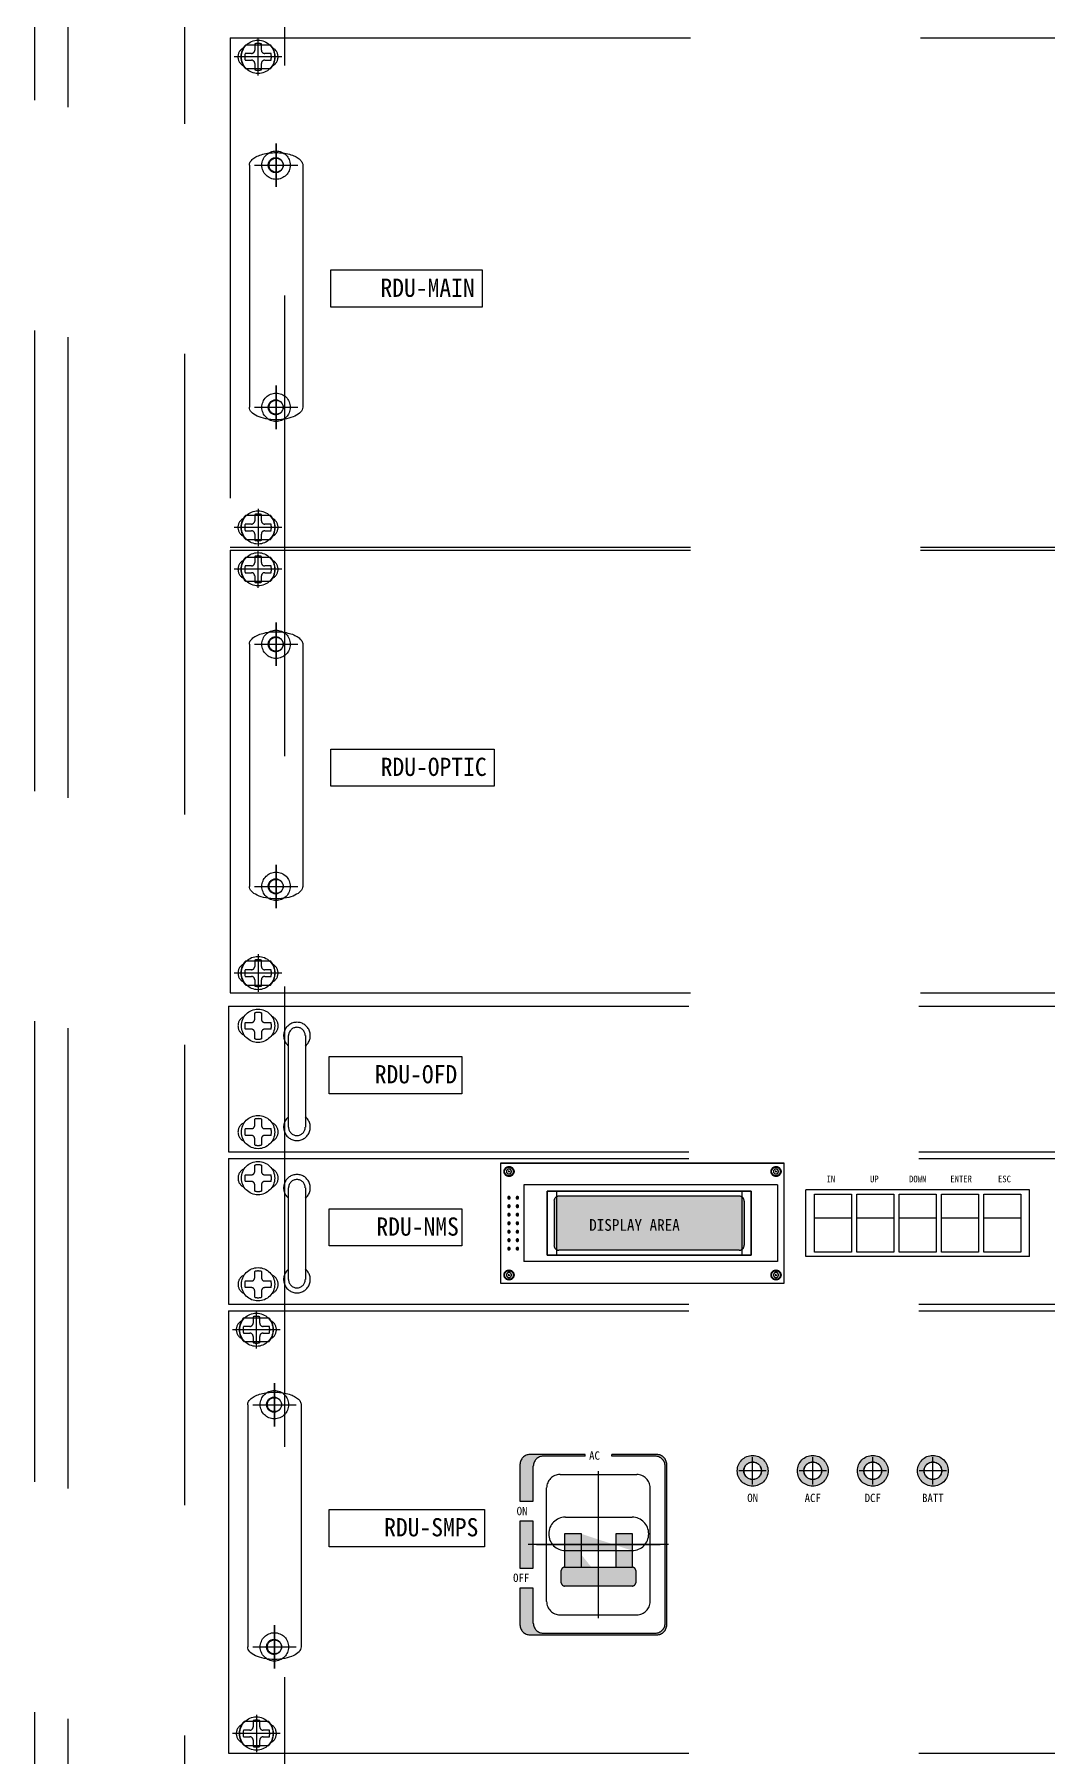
# Model space of a CAD drawing. Header units: millimetres. Extents: x 0 to 2521, y -5 to 594.
# Drawn here: x 2443.82 to 2454.83, y 300.81 to 319.51 of the extents above; entities that cross this region are included whole.
import ezdxf
from ezdxf.enums import TextEntityAlignment as Align

# ---------------------------------------------------------------- set-up
doc = ezdxf.new("R2010")
doc.units = ezdxf.units.MM
doc.header["$LTSCALE"] = 10
doc.linetypes.add('A-DASHD01', pattern=[0.75, 0.5, -0.25])
doc.layers.add('TT-WIRE-EQPM', color=2, linetype='Continuous')
doc.styles.add('굴림체', font='GulimChe.ttf')

# ---------------------------------------------------------------- blocks, each defined once
blk = doc.blocks.new('SMOOTH_0$00025')
at = {"const_width": 0.000125}
blk.add_lwpolyline([(-0.000062, 0, 1), (0.000062, 0, 1)], format="xyb", close=True, dxfattribs=at)

msp = doc.modelspace()

# ---------------------------------------------------------------- hatches: boundary and pattern name
at = {"layer": 'TT-WIRE-EQPM', "linetype": 'A-DASHD01'}
msp.add_hatch(color=256, dxfattribs=at).paths.add_polyline_path([(2451.533, 306.845, 0.414214), (2451.478, 306.899), (2449.52, 306.899, 0.414214), (2449.466, 306.845), (2449.466, 306.366, 0.414214), (2449.52, 306.312), (2451.478, 306.312, 0.414214), (2451.533, 306.366)])
h = msp.add_hatch(color=256, dxfattribs=at)
h.paths.add_polyline_path([(2449.241, 302.643), (2449.096, 302.643), (2449.096, 302.245, 0.414214), (2449.205, 302.136), (2450.582, 302.136, 0.414214), (2450.691, 302.245), (2450.691, 303.115), (2450.673, 303.115), (2450.673, 302.263, -0.414214), (2450.564, 302.154), (2449.35, 302.154, -0.414214), (2449.241, 302.263)])
h.paths.add_polyline_path([(2449.241, 303.369), (2449.096, 303.369), (2449.096, 302.861), (2449.241, 302.861)])
h.paths.add_polyline_path([(2450.582, 304.094), (2450.093, 304.094), (2450.093, 304.076), (2450.564, 304.076, -0.414214), (2450.673, 303.967), (2450.673, 303.115), (2450.691, 303.115), (2450.691, 303.985, 0.414214)])
h.paths.add_polyline_path([(2449.35, 304.076), (2449.803, 304.076), (2449.803, 304.094), (2449.205, 304.094, 0.414214), (2449.096, 303.985), (2449.096, 303.586), (2449.241, 303.586), (2449.241, 303.967, -0.414214)])
h = msp.add_hatch(color=256, dxfattribs=at)
h.paths.add_polyline_path([(2451.624, 303.75, 1), (2451.624, 304.084, 1)])
h.paths.add_polyline_path([(2451.624, 304.011, -1), (2451.624, 303.823, -1)], flags=16)
h.paths.add_polyline_path([(2452.277, 304.084, 1), (2452.277, 303.75, 1)])
h.paths.add_polyline_path([(2452.277, 303.823, -1), (2452.277, 304.011, -1)], flags=16)
h.paths.add_polyline_path([(2452.929, 303.75, 1), (2452.929, 304.084, 1)])
h.paths.add_polyline_path([(2452.929, 304.011, -1), (2452.929, 303.823, -1)], flags=16)
h.paths.add_polyline_path([(2453.582, 303.75, 1), (2453.582, 304.084, 1)])
h.paths.add_polyline_path([(2453.582, 304.011, -1), (2453.582, 303.823, -1)], flags=16)
h = msp.add_hatch(color=256, dxfattribs=at)
edge = h.paths.add_edge_path()
edge.add_line((2450.354, 302.834), (2450.354, 302.702))
edge.add_arc((2450.317, 302.702), 0.0363, -90, 0, ccw=False)
edge.add_line((2450.317, 302.665), (2449.581, 302.665))
edge.add_arc((2449.581, 302.702), 0.0363, 180, 270, ccw=False)
edge.add_line((2449.545, 302.702), (2449.545, 302.834))
edge.add_arc((2449.581, 302.834), 0.0363, 90, 180, ccw=False)
edge.add_line((2449.581, 302.87), (2450.317, 302.87))
edge.add_arc((2450.317, 302.834), 0.0363, 0, 90, ccw=False)
h.paths.add_polyline_path([(2450.136, 303.232), (2450.136, 302.87), (2450.317, 302.87), (2450.317, 303.232)])
edge = h.paths.add_edge_path()
edge.add_line((2449.589, 303.051), (2450.314, 303.051))
edge.add_line((2449.763, 303.232), (2449.581, 303.232))
edge.add_line((2449.69, 302.87), (2449.872, 302.87))
edge.add_line((2449.581, 303.232), (2449.581, 302.87))
edge.add_line((2449.763, 302.87), (2449.763, 303.232))
h = msp.add_hatch(color=256, dxfattribs=at)
h.paths.add_polyline_path([(2449.581, 302.87), (2449.763, 302.87), (2449.763, 303.232), (2449.581, 303.232)])
edge = h.paths.add_edge_path()
edge.add_line((2449.69, 302.87), (2449.872, 302.87))
edge.add_arc((2449.581, 302.834), 0.0363, 90, 180)
h = msp.add_hatch(color=256, dxfattribs=at)
edge = h.paths.add_edge_path()
edge.add_line((2450.354, 302.834), (2450.354, 302.702))
edge.add_arc((2450.317, 302.702), 0.0363, -90, 0, ccw=False)
edge.add_line((2450.317, 302.665), (2449.581, 302.665))
edge.add_arc((2449.581, 302.702), 0.0363, 180, 270, ccw=False)
edge.add_line((2449.545, 302.702), (2449.545, 302.834))
edge.add_arc((2449.581, 302.834), 0.0363, 90, 180, ccw=False)
edge.add_line((2449.581, 302.87), (2450.317, 302.87))
edge.add_arc((2450.317, 302.834), 0.0363, 0, 90, ccw=False)
h.paths.add_polyline_path([(2450.136, 303.232), (2450.136, 302.87), (2450.317, 302.87), (2450.317, 303.232)])
edge = h.paths.add_edge_path()
edge.add_line((2449.589, 303.051), (2450.314, 303.051))
edge.add_line((2449.763, 303.232), (2449.581, 303.232))
edge.add_line((2449.69, 302.87), (2449.872, 302.87))
edge.add_line((2449.581, 303.232), (2449.581, 302.87))
edge.add_line((2449.763, 302.87), (2449.763, 303.232))
h = msp.add_hatch(color=256, dxfattribs=at)
h.paths.add_polyline_path([(2449.581, 302.87), (2449.763, 302.87), (2449.763, 303.232), (2449.581, 303.232)])
edge = h.paths.add_edge_path()
edge.add_line((2449.69, 302.87), (2449.872, 302.87))
edge.add_arc((2449.581, 302.834), 0.0363, 90, 180)

# ---------------------------------------------------------------- linework, layer by layer
for p, q in [((2443.821, 353.798), (2443.821, 288.996)), ((2444.183, 353.725), (2444.183, 292.991)), ((2445.452, 353.544), (2445.452, 289.177)), ((2446.54, 289.177), (2446.54, 353.544)), ((2445.949, 319.477), (2463.45, 319.477)), ((2445.949, 319.477), (2445.949, 313.947)), ((2446.117, 319.401), (2446.384, 319.401)), ((2446.214, 319.411), (2446.214, 319.343)), ((2446.25, 319.067), (2446.25, 319.473)), ((2446.286, 319.343), (2446.286, 319.411)), ((2446.509, 319.27), (2445.991, 319.27)), ((2446.178, 319.307), (2446.11, 319.307)), ((2446.11, 319.234), (2446.178, 319.234)), ((2446.214, 319.198), (2446.214, 319.13)), ((2446.286, 319.13), (2446.286, 319.198)), ((2446.391, 319.307), (2446.323, 319.307)), ((2446.323, 319.234), (2446.391, 319.234)), ((2446.384, 319.14), (2446.117, 319.14)), ((2446.446, 318.329), (2446.446, 317.858)), ((2446.446, 318.329), (2446.446, 317.858)), ((2446.446, 317.858), (2446.446, 318.329)), ((2446.156, 318.094), (2446.156, 315.465)), ((2446.21, 318.094), (2446.682, 318.094)), ((2446.21, 318.094), (2446.682, 318.094)), ((2446.21, 318.094), (2446.682, 318.094)), ((2446.736, 318.094), (2446.736, 315.465)), ((2447.042, 316.957), (2448.686, 316.957)), ((2447.042, 316.552), (2447.042, 316.957)), ((2448.686, 316.957), (2448.686, 316.552)), ((2448.686, 316.552), (2447.042, 316.552)), ((2446.446, 315.7), (2446.446, 315.229)), ((2446.446, 315.7), (2446.446, 315.229)), ((2446.446, 315.229), (2446.446, 315.7)), ((2446.21, 315.465), (2446.682, 315.465)), ((2446.21, 315.465), (2446.682, 315.465)), ((2446.21, 315.465), (2446.682, 315.465)), ((2446.25, 314.364), (2446.25, 313.958)), ((2446.509, 314.161), (2445.991, 314.161)), ((2446.178, 314.197), (2446.11, 314.197)), ((2446.384, 314.291), (2446.117, 314.291)), ((2446.214, 314.301), (2446.214, 314.233)), ((2446.286, 314.233), (2446.286, 314.301)), ((2446.391, 314.197), (2446.323, 314.197)), ((2446.11, 314.125), (2446.178, 314.125)), ((2446.117, 314.03), (2446.384, 314.03)), ((2446.214, 314.088), (2446.214, 314.02)), ((2446.286, 314.02), (2446.286, 314.088)), ((2446.323, 314.125), (2446.391, 314.125)), ((2445.949, 313.947), (2463.45, 313.947)), ((2445.949, 313.912), (2445.949, 309.108)), ((2445.949, 313.912), (2463.45, 313.912)), ((2445.949, 313.912), (2445.949, 309.108)), ((2445.949, 313.912), (2463.45, 313.912)), ((2446.117, 313.836), (2446.384, 313.836)), ((2446.117, 313.836), (2446.384, 313.836)), ((2446.25, 313.503), (2446.25, 313.909)), ((2446.25, 313.503), (2446.25, 313.909)), ((2446.509, 313.706), (2445.991, 313.706)), ((2446.509, 313.706), (2445.991, 313.706)), ((2446.384, 313.575), (2446.117, 313.575)), ((2446.384, 313.575), (2446.117, 313.575)), ((2446.446, 313.127), (2446.446, 312.656)), ((2446.446, 313.127), (2446.446, 312.656)), ((2446.446, 312.656), (2446.446, 313.127)), ((2446.446, 313.127), (2446.446, 312.656)), ((2446.446, 313.127), (2446.446, 312.656)), ((2446.446, 312.656), (2446.446, 313.127)), ((2446.156, 312.892), (2446.156, 310.263)), ((2446.156, 312.892), (2446.156, 310.263)), ((2446.21, 312.892), (2446.682, 312.892)), ((2446.21, 312.892), (2446.682, 312.892)), ((2446.21, 312.892), (2446.682, 312.892)), ((2446.21, 312.892), (2446.682, 312.892)), ((2446.21, 312.892), (2446.682, 312.892)), ((2446.21, 312.892), (2446.682, 312.892)), ((2446.736, 312.892), (2446.736, 310.263)), ((2446.736, 312.892), (2446.736, 310.263)), ((2446.446, 310.498), (2446.446, 310.027)), ((2446.446, 310.498), (2446.446, 310.027)), ((2446.446, 310.027), (2446.446, 310.498)), ((2446.446, 310.498), (2446.446, 310.027)), ((2446.446, 310.498), (2446.446, 310.027)), ((2446.446, 310.027), (2446.446, 310.498)), ((2446.21, 310.263), (2446.682, 310.263)), ((2446.21, 310.263), (2446.682, 310.263)), ((2446.21, 310.263), (2446.682, 310.263)), ((2446.21, 310.263), (2446.682, 310.263)), ((2446.21, 310.263), (2446.682, 310.263)), ((2446.21, 310.263), (2446.682, 310.263)), ((2446.25, 309.525), (2446.25, 309.118)), ((2446.25, 309.525), (2446.25, 309.118)), ((2446.509, 309.322), (2445.991, 309.322)), ((2446.509, 309.322), (2445.991, 309.322)), ((2446.384, 309.452), (2446.117, 309.452)), ((2446.384, 309.452), (2446.117, 309.452)), ((2445.949, 309.108), (2463.45, 309.108)), ((2445.949, 309.108), (2463.45, 309.108)), ((2446.117, 309.191), (2446.384, 309.191)), ((2446.117, 309.191), (2446.384, 309.191)), ((2445.931, 308.963), (2445.931, 307.381)), ((2445.931, 308.963), (2463.432, 308.963)), ((2446.582, 307.648), (2446.582, 308.642)), ((2446.764, 308.642), (2446.764, 307.648)), ((2445.931, 307.381), (2463.432, 307.381)), ((2445.931, 307.309), (2445.931, 305.728)), ((2445.931, 307.309), (2463.432, 307.309)), ((2448.885, 307.258), (2451.968, 307.258)), ((2448.885, 307.258), (2448.885, 305.953)), ((2451.968, 307.258), (2448.885, 307.258)), ((2448.885, 307.258), (2448.885, 305.953)), ((2451.968, 305.953), (2451.968, 307.258)), ((2448.967, 307.167), (2448.985, 307.167)), ((2448.967, 307.167), (2448.985, 307.167)), ((2448.976, 307.158), (2448.976, 307.177)), ((2448.976, 307.158), (2448.976, 307.177)), ((2451.868, 307.167), (2451.886, 307.167)), ((2451.868, 307.167), (2451.886, 307.167)), ((2451.877, 307.158), (2451.877, 307.177)), ((2451.877, 307.158), (2451.877, 307.177)), ((2446.582, 305.994), (2446.582, 306.989)), ((2446.764, 306.989), (2446.764, 305.994)), ((2448.967, 306.882), (2448.985, 306.882)), ((2448.967, 306.882), (2448.985, 306.882)), ((2448.976, 306.873), (2448.976, 306.891)), ((2448.976, 306.873), (2448.976, 306.891)), ((2449.059, 306.882), (2449.077, 306.882)), ((2449.059, 306.882), (2449.077, 306.882)), ((2449.068, 306.873), (2449.068, 306.891)), ((2449.068, 306.873), (2449.068, 306.891)), ((2451.895, 307.022), (2449.139, 307.022)), ((2449.139, 307.022), (2449.139, 306.188)), ((2451.609, 306.954), (2449.39, 306.954)), ((2449.39, 306.954), (2449.39, 306.257)), ((2451.505, 306.954), (2449.493, 306.954)), ((2449.493, 306.954), (2449.493, 306.257)), ((2451.478, 306.899), (2449.52, 306.899)), ((2451.505, 306.954), (2451.505, 306.257)), ((2451.609, 306.257), (2451.609, 306.954)), ((2451.895, 307.022), (2451.895, 306.188)), ((2454.632, 306.968), (2452.202, 306.968)), ((2452.202, 306.243), (2452.202, 306.968)), ((2454.632, 306.968), (2452.202, 306.968)), ((2452.202, 306.243), (2452.202, 306.968)), ((2454.632, 306.243), (2454.632, 306.968)), ((2454.632, 306.243), (2454.632, 306.968)), ((2448.967, 306.79), (2448.985, 306.79)), ((2448.967, 306.79), (2448.985, 306.79)), ((2448.967, 306.698), (2448.985, 306.698)), ((2448.967, 306.698), (2448.985, 306.698)), ((2448.976, 306.78), (2448.976, 306.799)), ((2448.976, 306.78), (2448.976, 306.799)), ((2448.976, 306.688), (2448.976, 306.707)), ((2448.976, 306.688), (2448.976, 306.707)), ((2449.059, 306.79), (2449.077, 306.79)), ((2449.059, 306.79), (2449.077, 306.79)), ((2449.059, 306.698), (2449.077, 306.698)), ((2449.059, 306.698), (2449.077, 306.698)), ((2449.068, 306.78), (2449.068, 306.799)), ((2449.068, 306.78), (2449.068, 306.799)), ((2449.068, 306.688), (2449.068, 306.707)), ((2449.068, 306.688), (2449.068, 306.707)), ((2449.466, 306.845), (2449.466, 306.366)), ((2451.533, 306.845), (2451.533, 306.366)), ((2448.967, 306.605), (2448.985, 306.605)), ((2448.967, 306.605), (2448.985, 306.605)), ((2448.967, 306.513), (2448.985, 306.513)), ((2448.967, 306.513), (2448.985, 306.513)), ((2448.976, 306.596), (2448.976, 306.615)), ((2448.976, 306.596), (2448.976, 306.615)), ((2448.976, 306.504), (2448.976, 306.523)), ((2448.976, 306.504), (2448.976, 306.523)), ((2449.059, 306.605), (2449.077, 306.605)), ((2449.059, 306.605), (2449.077, 306.605)), ((2449.059, 306.513), (2449.077, 306.513)), ((2449.059, 306.513), (2449.077, 306.513)), ((2449.068, 306.596), (2449.068, 306.615)), ((2449.068, 306.596), (2449.068, 306.615)), ((2449.068, 306.504), (2449.068, 306.523)), ((2449.068, 306.504), (2449.068, 306.523)), ((2452.295, 306.663), (2452.699, 306.663)), ((2452.755, 306.663), (2453.159, 306.663)), ((2453.215, 306.663), (2453.619, 306.663)), ((2453.675, 306.663), (2454.079, 306.663)), ((2454.135, 306.663), (2454.539, 306.663)), ((2448.967, 306.421), (2448.985, 306.421)), ((2448.967, 306.421), (2448.985, 306.421)), ((2448.967, 306.329), (2448.985, 306.329)), ((2448.967, 306.329), (2448.985, 306.329)), ((2448.976, 306.412), (2448.976, 306.43)), ((2448.976, 306.412), (2448.976, 306.43)), ((2448.976, 306.32), (2448.976, 306.338)), ((2448.976, 306.32), (2448.976, 306.338)), ((2449.059, 306.421), (2449.077, 306.421)), ((2449.059, 306.421), (2449.077, 306.421)), ((2449.059, 306.329), (2449.077, 306.329)), ((2449.059, 306.329), (2449.077, 306.329)), ((2449.068, 306.412), (2449.068, 306.43)), ((2449.068, 306.412), (2449.068, 306.43)), ((2449.068, 306.32), (2449.068, 306.338)), ((2449.068, 306.32), (2449.068, 306.338)), ((2451.478, 306.312), (2449.52, 306.312)), ((2451.895, 306.188), (2449.139, 306.188)), ((2449.39, 306.257), (2451.609, 306.257)), ((2451.505, 306.257), (2449.493, 306.257)), ((2454.632, 306.243), (2452.202, 306.243)), ((2454.632, 306.243), (2452.202, 306.243)), ((2448.885, 305.953), (2451.968, 305.953)), ((2448.885, 305.953), (2451.968, 305.953)), ((2448.967, 306.043), (2448.985, 306.043)), ((2448.967, 306.043), (2448.985, 306.043)), ((2448.976, 306.034), (2448.976, 306.053)), ((2448.976, 306.034), (2448.976, 306.053)), ((2451.868, 306.043), (2451.886, 306.043)), ((2451.868, 306.043), (2451.886, 306.043)), ((2451.877, 306.034), (2451.877, 306.053)), ((2451.877, 306.034), (2451.877, 306.053)), ((2445.931, 305.728), (2463.432, 305.728)), ((2445.931, 305.655), (2445.931, 300.85)), ((2445.931, 305.655), (2463.432, 305.655)), ((2446.099, 305.579), (2446.366, 305.579)), ((2446.196, 305.589), (2446.196, 305.521)), ((2446.232, 305.246), (2446.232, 305.652)), ((2446.268, 305.521), (2446.268, 305.589)), ((2446.491, 305.449), (2445.973, 305.449)), ((2446.16, 305.485), (2446.092, 305.485)), ((2446.092, 305.412), (2446.16, 305.412)), ((2446.196, 305.376), (2446.196, 305.308)), ((2446.268, 305.308), (2446.268, 305.376)), ((2446.373, 305.485), (2446.305, 305.485)), ((2446.305, 305.412), (2446.373, 305.412)), ((2446.366, 305.318), (2446.099, 305.318)), ((2446.428, 304.87), (2446.428, 304.399)), ((2446.428, 304.87), (2446.428, 304.399)), ((2446.428, 304.399), (2446.428, 304.87)), ((2446.138, 304.635), (2446.138, 302.005)), ((2446.192, 304.635), (2446.664, 304.635)), ((2446.192, 304.635), (2446.664, 304.635)), ((2446.192, 304.635), (2446.664, 304.635)), ((2446.718, 304.635), (2446.718, 302.005)), ((2449.803, 304.094), (2449.205, 304.094)), ((2449.803, 304.076), (2449.35, 304.076)), ((2449.803, 304.076), (2449.803, 304.094)), ((2450.582, 304.094), (2450.093, 304.094)), ((2450.093, 304.076), (2450.093, 304.094)), ((2450.564, 304.076), (2450.093, 304.076)), ((2451.624, 303.768), (2451.624, 304.066)), ((2452.277, 303.768), (2452.277, 304.066)), ((2452.929, 303.768), (2452.929, 304.066)), ((2453.582, 303.768), (2453.582, 304.066)), ((2449.096, 303.985), (2449.096, 303.586)), ((2449.241, 303.586), (2449.241, 303.967)), ((2449.531, 303.876), (2450.365, 303.876)), ((2449.948, 302.317), (2449.948, 303.913)), ((2449.948, 302.317), (2449.948, 303.913)), ((2449.948, 302.317), (2449.948, 303.913)), ((2449.948, 302.317), (2449.948, 303.913)), ((2450.673, 302.263), (2450.673, 303.967)), ((2450.691, 302.245), (2450.691, 303.985)), ((2451.772, 303.917), (2451.475, 303.917)), ((2452.425, 303.917), (2452.128, 303.917)), ((2453.078, 303.917), (2452.781, 303.917)), ((2453.731, 303.917), (2453.433, 303.917)), ((2449.386, 302.498), (2449.386, 303.731)), ((2450.51, 302.498), (2450.51, 303.731)), ((2447.024, 303.497), (2448.712, 303.497)), ((2447.024, 303.093), (2447.024, 303.497)), ((2448.712, 303.497), (2448.712, 303.093)), ((2449.096, 303.586), (2449.241, 303.586)), ((2449.386, 302.571), (2449.386, 303.659)), ((2450.51, 302.571), (2450.51, 303.659)), ((2449.096, 303.369), (2449.096, 302.861)), ((2449.241, 303.369), (2449.096, 303.369)), ((2449.241, 302.861), (2449.241, 303.369)), ((2449.589, 303.413), (2450.314, 303.413)), ((2449.589, 303.413), (2450.314, 303.413)), ((2450.709, 303.115), (2449.186, 303.115)), ((2450.709, 303.115), (2449.186, 303.115)), ((2449.277, 303.115), (2450.619, 303.115)), ((2449.277, 303.115), (2450.619, 303.115)), ((2449.581, 303.232), (2449.581, 302.87)), ((2449.763, 303.232), (2449.581, 303.232)), ((2449.581, 303.232), (2449.581, 302.87)), ((2449.763, 303.232), (2449.581, 303.232)), ((2449.763, 302.87), (2449.763, 303.232)), ((2449.763, 302.87), (2449.763, 303.232)), ((2450.136, 303.232), (2450.136, 302.87)), ((2450.317, 303.232), (2450.136, 303.232)), ((2450.136, 303.232), (2450.136, 302.87)), ((2450.317, 303.232), (2450.136, 303.232)), ((2450.317, 302.87), (2450.317, 303.232)), ((2450.317, 302.87), (2450.317, 303.232)), ((2448.712, 303.093), (2447.024, 303.093)), ((2449.589, 303.051), (2450.314, 303.051)), ((2449.589, 303.051), (2450.314, 303.051)), ((2449.096, 302.861), (2449.241, 302.861)), ((2449.545, 302.702), (2449.545, 302.834)), ((2449.545, 302.702), (2449.545, 302.834)), ((2449.581, 302.87), (2449.763, 302.87)), ((2449.581, 302.87), (2450.317, 302.87)), ((2449.581, 302.87), (2449.763, 302.87)), ((2449.581, 302.87), (2450.317, 302.87)), ((2449.69, 302.87), (2449.872, 302.87)), ((2449.69, 302.87), (2449.872, 302.87)), ((2450.136, 302.87), (2450.317, 302.87)), ((2450.136, 302.87), (2450.317, 302.87)), ((2450.354, 302.834), (2450.354, 302.702)), ((2450.354, 302.834), (2450.354, 302.702)), ((2449.096, 302.643), (2449.096, 302.245)), ((2449.241, 302.643), (2449.096, 302.643)), ((2449.241, 302.263), (2449.241, 302.643)), ((2450.317, 302.665), (2449.581, 302.665)), ((2450.317, 302.665), (2449.581, 302.665)), ((2446.428, 302.241), (2446.428, 301.77)), ((2446.428, 302.241), (2446.428, 301.77)), ((2446.428, 301.77), (2446.428, 302.241)), ((2449.531, 302.353), (2450.365, 302.353)), ((2446.192, 302.005), (2446.664, 302.005)), ((2446.192, 302.005), (2446.664, 302.005)), ((2446.192, 302.005), (2446.664, 302.005)), ((2449.205, 302.136), (2450.582, 302.136)), ((2449.35, 302.154), (2450.564, 302.154)), ((2446.232, 301.267), (2446.232, 300.861)), ((2446.491, 301.064), (2445.973, 301.064)), ((2446.16, 301.101), (2446.092, 301.101)), ((2446.366, 301.195), (2446.099, 301.195)), ((2446.196, 301.205), (2446.196, 301.137)), ((2446.268, 301.137), (2446.268, 301.205)), ((2446.373, 301.101), (2446.305, 301.101)), ((2446.092, 301.028), (2446.16, 301.028)), ((2446.099, 300.934), (2446.366, 300.934)), ((2446.196, 300.992), (2446.196, 300.924)), ((2446.268, 300.924), (2446.268, 300.992)), ((2446.305, 301.028), (2446.373, 301.028)), ((2445.931, 300.85), (2463.432, 300.85))]:
    msp.add_line(p, q, dxfattribs=at)
for points in [[(2446.099, 313.605, -0.663325), (2446.099, 313.806)], [(2446.099, 313.605, -0.663325), (2446.099, 313.806)], [(2446.401, 313.806, -0.663325), (2446.401, 313.605)], [(2446.401, 313.806, -0.663325), (2446.401, 313.605)], [(2446.099, 309.221, -0.663325), (2446.099, 309.422)], [(2446.099, 309.221, -0.663325), (2446.099, 309.422)], [(2446.401, 309.422, -0.663325), (2446.401, 309.221)], [(2446.401, 309.422, -0.663325), (2446.401, 309.221)], [(2446.099, 308.849, 0.663325), (2446.099, 308.648)], [(2446.402, 308.648, 0.663325), (2446.402, 308.849)], [(2446.099, 307.696, 0.663325), (2446.099, 307.495)], [(2446.402, 307.495, 0.663325), (2446.402, 307.696)], [(2446.099, 307.195, 0.663325), (2446.099, 306.995)], [(2446.402, 306.995, 0.663325), (2446.402, 307.195)], [(2446.099, 306.042, 0.663325), (2446.099, 305.842)], [(2446.402, 305.842, 0.663325), (2446.402, 306.042)]]:
    msp.add_lwpolyline(points, format="xyb", dxfattribs=at)
for points in [[(2446.178, 313.742), (2446.11, 313.742, 0.127017), (2446.11, 313.669), (2446.178, 313.669, -0.414214), (2446.214, 313.633), (2446.214, 313.565, 0.127017), (2446.286, 313.565), (2446.286, 313.633, -0.414214), (2446.323, 313.669), (2446.391, 313.669, 0.127017), (2446.391, 313.742), (2446.323, 313.742, -0.414214), (2446.286, 313.778), (2446.286, 313.846, 0.127017), (2446.214, 313.846), (2446.214, 313.778, -0.414214)], [(2446.178, 313.742), (2446.11, 313.742, 0.127017), (2446.11, 313.669), (2446.178, 313.669, -0.414214), (2446.214, 313.633), (2446.214, 313.565, 0.127017), (2446.286, 313.565), (2446.286, 313.633, -0.414214), (2446.323, 313.669), (2446.391, 313.669, 0.127017), (2446.391, 313.742), (2446.323, 313.742, -0.414214), (2446.286, 313.778), (2446.286, 313.846, 0.127017), (2446.214, 313.846), (2446.214, 313.778, -0.414214)], [(2446.178, 309.358), (2446.11, 309.358, 0.127017), (2446.11, 309.285), (2446.178, 309.285, -0.414214), (2446.214, 309.249), (2446.214, 309.181, 0.127017), (2446.286, 309.181), (2446.286, 309.249, -0.414214), (2446.323, 309.285), (2446.391, 309.285, 0.127017), (2446.391, 309.358), (2446.323, 309.358, -0.414214), (2446.286, 309.394), (2446.286, 309.462, 0.127017), (2446.214, 309.462), (2446.214, 309.394, -0.414214)], [(2446.178, 309.358), (2446.11, 309.358, 0.127017), (2446.11, 309.285), (2446.178, 309.285, -0.414214), (2446.214, 309.249), (2446.214, 309.181, 0.127017), (2446.286, 309.181), (2446.286, 309.249, -0.414214), (2446.323, 309.285), (2446.391, 309.285, 0.127017), (2446.391, 309.358), (2446.323, 309.358, -0.414214), (2446.286, 309.394), (2446.286, 309.462, 0.127017), (2446.214, 309.462), (2446.214, 309.394, -0.414214)], [(2446.323, 308.785), (2446.391, 308.785, -0.127017), (2446.391, 308.712), (2446.323, 308.712, 0.414214), (2446.287, 308.676), (2446.287, 308.608, -0.127017), (2446.214, 308.608), (2446.214, 308.676, 0.414214), (2446.178, 308.712), (2446.11, 308.712, -0.127017), (2446.11, 308.785), (2446.178, 308.785, 0.414214), (2446.214, 308.821), (2446.214, 308.889, -0.127017), (2446.287, 308.889), (2446.287, 308.821, 0.414214)], [(2446.323, 307.632), (2446.391, 307.632, -0.127017), (2446.391, 307.559), (2446.323, 307.559, 0.414214), (2446.287, 307.523), (2446.287, 307.455, -0.127017), (2446.214, 307.455), (2446.214, 307.523, 0.414214), (2446.178, 307.559), (2446.11, 307.559, -0.127017), (2446.11, 307.632), (2446.178, 307.632, 0.414214), (2446.214, 307.668), (2446.214, 307.736, -0.127017), (2446.287, 307.736), (2446.287, 307.668, 0.414214)], [(2446.323, 307.131), (2446.391, 307.131, -0.127017), (2446.391, 307.059), (2446.323, 307.059, 0.414214), (2446.287, 307.022), (2446.287, 306.955, -0.127017), (2446.214, 306.955), (2446.214, 307.022, 0.414214), (2446.178, 307.059), (2446.11, 307.059, -0.127017), (2446.11, 307.131), (2446.178, 307.131, 0.414214), (2446.214, 307.167), (2446.214, 307.235, -0.127017), (2446.287, 307.235), (2446.287, 307.167, 0.414214)], [(2446.323, 305.978), (2446.391, 305.978, -0.127017), (2446.391, 305.906), (2446.323, 305.906, 0.414214), (2446.287, 305.869), (2446.287, 305.801, -0.127017), (2446.214, 305.801), (2446.214, 305.869, 0.414214), (2446.178, 305.906), (2446.11, 305.906, -0.127017), (2446.11, 305.978), (2446.178, 305.978, 0.414214), (2446.214, 306.014), (2446.214, 306.082, -0.127017), (2446.287, 306.082), (2446.287, 306.014, 0.414214)]]:
    msp.add_lwpolyline(points, format="xyb", close=True, dxfattribs=at)
for points in [[(2447.042, 311.754), (2448.815, 311.754), (2448.815, 311.35), (2447.042, 311.35)], [(2447.042, 311.754), (2448.815, 311.754), (2448.815, 311.35), (2447.042, 311.35)], [(2447.024, 308.416), (2448.464, 308.416), (2448.464, 308.012), (2447.024, 308.012)], [(2449.39, 306.954), (2451.609, 306.954), (2451.609, 306.257), (2449.39, 306.257)], [(2452.295, 306.921), (2452.699, 306.921), (2452.699, 306.292), (2452.295, 306.292)], [(2452.755, 306.921), (2453.159, 306.921), (2453.159, 306.292), (2452.755, 306.292)], [(2453.215, 306.921), (2453.619, 306.921), (2453.619, 306.292), (2453.215, 306.292)], [(2453.675, 306.921), (2454.079, 306.921), (2454.079, 306.292), (2453.675, 306.292)], [(2454.135, 306.921), (2454.539, 306.921), (2454.539, 306.292), (2454.135, 306.292)], [(2447.024, 306.763), (2448.464, 306.763), (2448.464, 306.358), (2447.024, 306.358)]]:
    msp.add_lwpolyline(points, close=True, dxfattribs=at)
for centre, radius in [((2446.25, 319.27), 0.181), ((2446.446, 318.094), 0.154), ((2446.442, 318.094), 0.0816), ((2446.446, 318.094), 0.0762), ((2446.446, 315.465), 0.154), ((2446.442, 315.465), 0.0816), ((2446.446, 315.465), 0.0762), ((2446.25, 314.161), 0.181), ((2446.25, 313.706), 0.181), ((2446.25, 313.706), 0.181), ((2446.446, 312.892), 0.154), ((2446.446, 312.892), 0.154), ((2446.442, 312.892), 0.0816), ((2446.442, 312.892), 0.0816), ((2446.446, 312.892), 0.0762), ((2446.446, 312.892), 0.0762), ((2446.446, 310.263), 0.154), ((2446.446, 310.263), 0.154), ((2446.442, 310.263), 0.0816), ((2446.442, 310.263), 0.0816), ((2446.446, 310.263), 0.0762), ((2446.446, 310.263), 0.0762), ((2446.25, 309.322), 0.181), ((2446.25, 309.322), 0.181), ((2446.25, 308.749), 0.181), ((2446.25, 307.595), 0.181), ((2446.25, 307.095), 0.181), ((2448.977, 307.167), 0.0544), ((2448.976, 307.167), 0.0471), ((2451.878, 307.167), 0.0544), ((2451.877, 307.167), 0.0471), ((2446.25, 305.942), 0.181), ((2448.977, 306.043), 0.0544), ((2448.976, 306.043), 0.0471), ((2451.878, 306.043), 0.0544), ((2451.877, 306.043), 0.0471), ((2446.232, 305.449), 0.181), ((2446.428, 304.635), 0.154), ((2446.424, 304.635), 0.0816), ((2446.428, 304.635), 0.0762), ((2451.624, 303.917), 0.167), ((2452.277, 303.917), 0.167), ((2452.929, 303.917), 0.167), ((2453.582, 303.917), 0.167), ((2451.624, 303.917), 0.0961), ((2451.624, 303.917), 0.0943), ((2452.277, 303.917), 0.0961), ((2452.277, 303.917), 0.0943), ((2452.929, 303.917), 0.0961), ((2452.929, 303.917), 0.0943), ((2453.582, 303.917), 0.0961), ((2453.582, 303.917), 0.0943), ((2446.428, 302.005), 0.154), ((2446.424, 302.005), 0.0816), ((2446.428, 302.005), 0.0762), ((2446.232, 301.064), 0.181)]:
    msp.add_circle(centre, radius, dxfattribs=at)
for centre, radius, start, end in [((2446.25, 319.27), 0.187, 135.6508, 224.3492), ((2446.25, 319.27), 0.145, 75.5225, 104.4775), ((2446.25, 319.27), 0.187, 315.6508, 44.3492), ((2446.141, 319.27), 0.109, 112.8854, 247.1146), ((2446.25, 319.27), 0.145, 165.5225, 194.4775), ((2446.178, 319.343), 0.0363, 270, 360), ((2446.178, 319.198), 0.0363, 0, 90), ((2446.323, 319.343), 0.0363, 180, 270), ((2446.323, 319.198), 0.0363, 90, 180), ((2446.25, 319.27), 0.145, 345.5225, 14.4775), ((2446.359, 319.27), 0.109, 292.8854, 67.1146), ((2446.25, 319.27), 0.145, 255.5225, 284.4775), ((2446.141, 314.161), 0.109, 112.8854, 247.1146), ((2446.25, 314.161), 0.187, 135.6508, 224.3492), ((2446.25, 314.161), 0.145, 165.5225, 194.4775), ((2446.178, 314.233), 0.0363, 270, 0), ((2446.25, 314.161), 0.145, 75.5225, 104.4775), ((2446.323, 314.233), 0.0363, 180, 270), ((2446.25, 314.161), 0.187, 315.6508, 44.3492), ((2446.25, 314.161), 0.145, 345.5225, 14.4775), ((2446.359, 314.161), 0.109, 292.8854, 67.1146), ((2446.178, 314.088), 0.0363, 360, 90), ((2446.25, 314.161), 0.145, 255.5225, 284.4775), ((2446.323, 314.088), 0.0363, 90, 180), ((2446.25, 313.706), 0.187, 135.6508, 224.3492), ((2446.25, 313.706), 0.187, 135.6508, 224.3492), ((2446.25, 313.706), 0.187, 315.6508, 44.3492), ((2446.25, 313.706), 0.187, 315.6508, 44.3492), ((2446.25, 309.322), 0.187, 135.6508, 224.3492), ((2446.25, 309.322), 0.187, 135.6508, 224.3492), ((2446.25, 309.322), 0.187, 315.6508, 44.3492), ((2446.25, 309.322), 0.187, 315.6508, 44.3492), ((2446.673, 308.642), 0.145, 308.6822, 231.3178), ((2446.673, 308.642), 0.0907, 0, 180), ((2446.673, 307.648), 0.145, 128.6822, 51.3178), ((2446.673, 307.648), 0.0907, 180, 0), ((2446.673, 306.989), 0.145, 308.6822, 231.3178), ((2446.673, 306.989), 0.0907, 0, 180), ((2448.976, 307.167), 0.0272, 0, 180), ((2448.976, 307.167), 0.0272, 0, 180), ((2448.976, 307.167), 0.0272, 180, 0), ((2448.976, 307.167), 0.0272, 180, 0), ((2448.976, 307.167), 0.0263, 90, 270), ((2448.976, 307.167), 0.0263, 90, 270), ((2448.976, 307.167), 0.0263, 90, 270), ((2448.976, 307.167), 0.0263, 270, 90), ((2448.976, 307.167), 0.0263, 270, 90), ((2448.976, 307.167), 0.0263, 270, 90), ((2451.877, 307.167), 0.0272, 0, 180), ((2451.877, 307.167), 0.0272, 0, 180), ((2451.877, 307.167), 0.0272, 180, 0), ((2451.877, 307.167), 0.0272, 180, 0), ((2451.877, 307.167), 0.0263, 90, 270), ((2451.877, 307.167), 0.0263, 90, 270), ((2451.877, 307.167), 0.0263, 90, 270), ((2451.877, 307.167), 0.0263, 270, 90), ((2451.877, 307.167), 0.0263, 270, 90), ((2451.877, 307.167), 0.0263, 270, 90), ((2448.976, 306.882), 0.0136, 90, 270), ((2448.976, 306.882), 0.0136, 90, 270), ((2448.976, 306.882), 0.0136, 90, 270), ((2448.976, 306.882), 0.00907, 0, 180), ((2448.976, 306.882), 0.00907, 0, 180), ((2448.976, 306.882), 0.00907, 180, 0), ((2448.976, 306.882), 0.00907, 180, 0), ((2448.976, 306.882), 0.0136, 270, 90), ((2448.976, 306.882), 0.0136, 270, 90), ((2448.976, 306.882), 0.0136, 270, 90), ((2449.068, 306.882), 0.0136, 90, 270), ((2449.068, 306.882), 0.0136, 90, 270), ((2449.068, 306.882), 0.0136, 90, 270), ((2449.068, 306.882), 0.00907, 0, 180), ((2449.068, 306.882), 0.00907, 0, 180), ((2449.068, 306.882), 0.00907, 180, 0), ((2449.068, 306.882), 0.00907, 180, 0), ((2449.068, 306.882), 0.0136, 270, 90), ((2449.068, 306.882), 0.0136, 270, 90), ((2449.068, 306.882), 0.0136, 270, 90), ((2449.52, 306.845), 0.0544, 90, 180), ((2451.478, 306.845), 0.0544, 0, 90), ((2448.976, 306.79), 0.0136, 90, 270), ((2448.976, 306.79), 0.0136, 90, 270), ((2448.976, 306.79), 0.0136, 90, 270), ((2448.976, 306.698), 0.0136, 90, 270), ((2448.976, 306.698), 0.0136, 90, 270), ((2448.976, 306.698), 0.0136, 90, 270), ((2448.976, 306.79), 0.00907, 0, 180), ((2448.976, 306.79), 0.00907, 0, 180), ((2448.976, 306.79), 0.00907, 180, 0), ((2448.976, 306.79), 0.00907, 180, 0), ((2448.976, 306.698), 0.00907, 0, 180), ((2448.976, 306.698), 0.00907, 0, 180), ((2448.976, 306.698), 0.00907, 180, 0), ((2448.976, 306.698), 0.00907, 180, 0), ((2448.976, 306.79), 0.0136, 270, 90), ((2448.976, 306.79), 0.0136, 270, 90), ((2448.976, 306.79), 0.0136, 270, 90), ((2448.976, 306.698), 0.0136, 270, 90), ((2448.976, 306.698), 0.0136, 270, 90), ((2448.976, 306.698), 0.0136, 270, 90), ((2449.068, 306.79), 0.0136, 90, 270), ((2449.068, 306.79), 0.0136, 90, 270), ((2449.068, 306.79), 0.0136, 90, 270), ((2449.068, 306.698), 0.0136, 90, 270), ((2449.068, 306.698), 0.0136, 90, 270), ((2449.068, 306.698), 0.0136, 90, 270), ((2449.068, 306.79), 0.00907, 0, 180), ((2449.068, 306.79), 0.00907, 0, 180), ((2449.068, 306.79), 0.00907, 180, 0), ((2449.068, 306.79), 0.00907, 180, 0), ((2449.068, 306.698), 0.00907, 0, 180), ((2449.068, 306.698), 0.00907, 0, 180), ((2449.068, 306.698), 0.00907, 180, 0), ((2449.068, 306.698), 0.00907, 180, 0), ((2449.068, 306.79), 0.0136, 270, 90), ((2449.068, 306.79), 0.0136, 270, 90), ((2449.068, 306.79), 0.0136, 270, 90), ((2449.068, 306.698), 0.0136, 270, 90), ((2449.068, 306.698), 0.0136, 270, 90), ((2449.068, 306.698), 0.0136, 270, 90), ((2448.976, 306.605), 0.0136, 90, 270), ((2448.976, 306.605), 0.0136, 90, 270), ((2448.976, 306.605), 0.0136, 90, 270), ((2448.976, 306.513), 0.0136, 90, 270), ((2448.976, 306.513), 0.0136, 90, 270), ((2448.976, 306.513), 0.0136, 90, 270), ((2448.976, 306.605), 0.00907, 0, 180), ((2448.976, 306.605), 0.00907, 0, 180), ((2448.976, 306.605), 0.00907, 180, 0), ((2448.976, 306.605), 0.00907, 180, 0), ((2448.976, 306.513), 0.00907, 0, 180), ((2448.976, 306.513), 0.00907, 0, 180), ((2448.976, 306.513), 0.00907, 180, 0), ((2448.976, 306.513), 0.00907, 180, 0), ((2448.976, 306.605), 0.0136, 270, 90), ((2448.976, 306.605), 0.0136, 270, 90), ((2448.976, 306.605), 0.0136, 270, 90), ((2448.976, 306.513), 0.0136, 270, 90), ((2448.976, 306.513), 0.0136, 270, 90), ((2448.976, 306.513), 0.0136, 270, 90), ((2449.068, 306.605), 0.0136, 90, 270), ((2449.068, 306.605), 0.0136, 90, 270), ((2449.068, 306.605), 0.0136, 90, 270), ((2449.068, 306.513), 0.0136, 90, 270), ((2449.068, 306.513), 0.0136, 90, 270), ((2449.068, 306.513), 0.0136, 90, 270), ((2449.068, 306.605), 0.00907, 0, 180), ((2449.068, 306.605), 0.00907, 0, 180), ((2449.068, 306.605), 0.00907, 180, 0), ((2449.068, 306.605), 0.00907, 180, 0), ((2449.068, 306.513), 0.00907, 0, 180), ((2449.068, 306.513), 0.00907, 0, 180), ((2449.068, 306.513), 0.00907, 180, 0), ((2449.068, 306.513), 0.00907, 180, 0), ((2449.068, 306.605), 0.0136, 270, 90), ((2449.068, 306.605), 0.0136, 270, 90), ((2449.068, 306.605), 0.0136, 270, 90), ((2449.068, 306.513), 0.0136, 270, 90), ((2449.068, 306.513), 0.0136, 270, 90), ((2449.068, 306.513), 0.0136, 270, 90), ((2448.976, 306.421), 0.0136, 90, 270), ((2448.976, 306.421), 0.0136, 90, 270), ((2448.976, 306.421), 0.0136, 90, 270), ((2448.976, 306.329), 0.0136, 90, 270), ((2448.976, 306.329), 0.0136, 90, 270), ((2448.976, 306.329), 0.0136, 90, 270), ((2448.976, 306.421), 0.00907, 0, 180), ((2448.976, 306.421), 0.00907, 0, 180), ((2448.976, 306.421), 0.00907, 180, 0), ((2448.976, 306.421), 0.00907, 180, 0), ((2448.976, 306.329), 0.00907, 0, 180), ((2448.976, 306.329), 0.00907, 0, 180), ((2448.976, 306.329), 0.00907, 180, 0), ((2448.976, 306.329), 0.00907, 180, 0), ((2448.976, 306.421), 0.0136, 270, 90), ((2448.976, 306.421), 0.0136, 270, 90), ((2448.976, 306.421), 0.0136, 270, 90), ((2448.976, 306.329), 0.0136, 270, 90), ((2448.976, 306.329), 0.0136, 270, 90), ((2448.976, 306.329), 0.0136, 270, 90), ((2449.068, 306.421), 0.0136, 90, 270), ((2449.068, 306.421), 0.0136, 90, 270), ((2449.068, 306.421), 0.0136, 90, 270), ((2449.068, 306.329), 0.0136, 90, 270), ((2449.068, 306.421), 0.00907, 0, 180), ((2449.068, 306.421), 0.00907, 0, 180), ((2449.068, 306.421), 0.00907, 180, 0), ((2449.068, 306.421), 0.00907, 180, 0), ((2449.068, 306.329), 0.00907, 0, 180), ((2449.068, 306.329), 0.00907, 0, 180), ((2449.068, 306.329), 0.00907, 180, 0), ((2449.068, 306.329), 0.00907, 180, 0), ((2449.068, 306.421), 0.0136, 270, 90), ((2449.068, 306.421), 0.0136, 270, 90), ((2449.068, 306.421), 0.0136, 270, 90), ((2449.068, 306.329), 0.0136, 270, 90), ((2449.52, 306.366), 0.0544, 180, 270), ((2451.478, 306.366), 0.0544, 270, 0), ((2446.673, 305.994), 0.145, 128.6822, 51.3178), ((2446.673, 305.994), 0.0907, 180, 0), ((2448.976, 306.043), 0.0272, 0, 180), ((2448.976, 306.043), 0.0272, 0, 180), ((2448.976, 306.043), 0.0272, 180, 0), ((2448.976, 306.043), 0.0272, 180, 0), ((2448.976, 306.043), 0.0263, 90, 270), ((2448.976, 306.043), 0.0263, 90, 270), ((2448.976, 306.043), 0.0263, 90, 270), ((2448.976, 306.043), 0.0263, 270, 90), ((2448.976, 306.043), 0.0263, 270, 90), ((2448.976, 306.043), 0.0263, 270, 90), ((2451.877, 306.043), 0.0272, 0, 180), ((2451.877, 306.043), 0.0272, 0, 180), ((2451.877, 306.043), 0.0272, 180, 0), ((2451.877, 306.043), 0.0272, 180, 0), ((2451.877, 306.043), 0.0263, 90, 270), ((2451.877, 306.043), 0.0263, 90, 270), ((2451.877, 306.043), 0.0263, 90, 270), ((2451.877, 306.043), 0.0263, 270, 90), ((2451.877, 306.043), 0.0263, 270, 90), ((2451.877, 306.043), 0.0263, 270, 90), ((2446.123, 305.449), 0.109, 112.8854, 247.1146), ((2446.232, 305.449), 0.187, 135.6508, 224.3492), ((2446.232, 305.449), 0.145, 75.5225, 104.4775), ((2446.232, 305.449), 0.187, 315.6508, 44.3492), ((2446.341, 305.449), 0.109, 292.8854, 67.1146), ((2446.232, 305.449), 0.145, 165.5225, 194.4775), ((2446.16, 305.521), 0.0363, 270, 0), ((2446.16, 305.376), 0.0363, 360, 90), ((2446.305, 305.521), 0.0363, 180, 270), ((2446.305, 305.376), 0.0363, 90, 180), ((2446.232, 305.449), 0.145, 345.5225, 14.4775), ((2446.232, 305.449), 0.145, 255.5225, 284.4775), ((2449.205, 303.985), 0.109, 90, 180), ((2449.35, 303.967), 0.109, 90, 180), ((2450.564, 303.967), 0.109, 0, 90), ((2450.582, 303.985), 0.109, 0, 90), ((2449.531, 303.731), 0.145, 90, 180), ((2450.365, 303.731), 0.145, 0, 90), ((2449.589, 303.232), 0.181, 90, 270), ((2449.589, 303.232), 0.181, 90, 270), ((2450.314, 303.232), 0.181, 270, 90), ((2450.314, 303.232), 0.181, 270, 90), ((2449.581, 302.834), 0.0363, 90, 180), ((2449.581, 302.834), 0.0363, 90, 180), ((2450.317, 302.834), 0.0363, 0, 90), ((2450.317, 302.834), 0.0363, 0, 90), ((2449.581, 302.702), 0.0363, 180, 270), ((2449.581, 302.702), 0.0363, 180, 270), ((2450.317, 302.702), 0.0363, 270, 0), ((2450.317, 302.702), 0.0363, 270, 0), ((2449.531, 302.498), 0.145, 180, 270), ((2450.365, 302.498), 0.145, 270, 0), ((2449.205, 302.245), 0.109, 180, 270), ((2449.35, 302.263), 0.109, 180, 270), ((2450.564, 302.263), 0.109, 270, 0), ((2450.582, 302.245), 0.109, 270, 0), ((2446.123, 301.064), 0.109, 112.8854, 247.1146), ((2446.232, 301.064), 0.187, 135.6508, 224.3492), ((2446.232, 301.064), 0.145, 165.5225, 194.4775), ((2446.16, 301.137), 0.0363, 270, 360), ((2446.232, 301.064), 0.145, 75.5225, 104.4775), ((2446.305, 301.137), 0.0363, 180, 270), ((2446.232, 301.064), 0.187, 315.6508, 44.3492), ((2446.232, 301.064), 0.145, 345.5225, 14.4775), ((2446.341, 301.064), 0.109, 292.8854, 67.1146), ((2446.16, 300.992), 0.0363, 0, 90), ((2446.232, 301.064), 0.145, 255.5225, 284.4775), ((2446.305, 300.992), 0.0363, 90, 180)]:
    msp.add_arc(centre, radius, start, end, dxfattribs=at)
at = {"layer": 'TT-WIRE-EQPM', "linetype": 'A-DASHD01', "extrusion": (0, 0, -1)}
for centre, start_param, end_param in [((2446.446, 318.094), 0, 3.141593), ((2446.446, 315.465), 3.141593, 6.283185), ((2446.446, 312.892), 0, 3.141593), ((2446.446, 312.892), 0, 3.141593), ((2446.446, 310.263), 3.141593, 6.283185), ((2446.446, 310.263), 3.141593, 6.283185), ((2446.428, 304.635), 0, 3.141593), ((2446.428, 302.005), 3.141593, 6.283185)]:
    msp.add_ellipse(centre, major_axis=(-0.29, 0), ratio=0.46875, start_param=start_param, end_param=end_param, dxfattribs=at)

# ---------------------------------------------------------------- block references
at = {"layer": 'TT-WIRE-EQPM', "linetype": 'A-DASHD01', "xscale": 0.03626303202554482, "yscale": 0.03626303202554482, "zscale": 0.03626303202554482}
for p in [(2446.241, 308.974), (2446.241, 307.32)]:
    msp.add_blockref('SMOOTH_0$00025', p, dxfattribs=at)

# ---------------------------------------------------------------- texts
at = {"layer": 'TT-WIRE-EQPM', "linetype": 'A-DASHD01', "style": '굴림체'}
for s, p in [('RDU-MAIN', (2448.604, 316.664)), ('RDU-OPTIC', (2448.734, 311.462)), ('RDU-OFD', (2448.414, 308.124)), ('RDU-NMS', (2448.432, 306.47)), ('RDU-SMPS', (2448.644, 303.205))]:
    msp.add_text(s, height=0.198, dxfattribs=at).set_placement(p, align=Align.RIGHT)
for s, height, p in [('IN', 0.0725, (2452.474, 307.086)), ('UP', 0.0725, (2452.946, 307.086)), ('DOWN', 0.0725, (2453.417, 307.086)), ('ENTER', 0.0725, (2453.889, 307.086)), ('ESC', 0.0725, (2454.36, 307.086)), ('ON', 0.0907, (2451.624, 303.623)), ('ACF', 0.0907, (2452.277, 303.623)), ('DCF', 0.0907, (2452.929, 303.623)), ('BATT', 0.0907, (2453.582, 303.623))]:
    msp.add_text(s, height=height, dxfattribs=at).set_placement(p, align=Align.MIDDLE_CENTER)
for s, height, p in [('DISPLAY AREA', 0.12692, (2449.848, 306.523)), ('AC', 0.0907, (2449.847, 304.037)), ('ON', 0.0907, (2449.06, 303.435)), ('ON', 0.0907, (2449.06, 303.435)), ('OFF', 0.0907, (2449.021, 302.71)), ('OFF', 0.0907, (2449.021, 302.71))]:
    msp.add_text(s, height=height, dxfattribs=at).set_placement(p)

doc.saveas('drawing.dxf')
